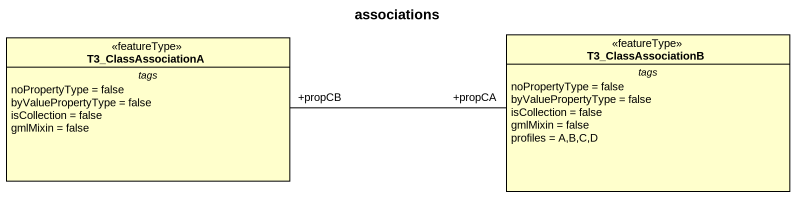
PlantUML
@startuml
title associations
hide circle
hide empty members
class T3_ClassAssociationA <<featureType>> {
  -- tags --
  noPropertyType = false
  byValuePropertyType = false
  isCollection = false
  gmlMixin = false
}
class T3_ClassAssociationB <<featureType>> {
  -- tags --
  noPropertyType = false
  byValuePropertyType = false
  isCollection = false
  gmlMixin = false
  profiles = A,B,C,D
}
T3_ClassAssociationA "+propCB" -right- "+propCA" T3_ClassAssociationB
@enduml
